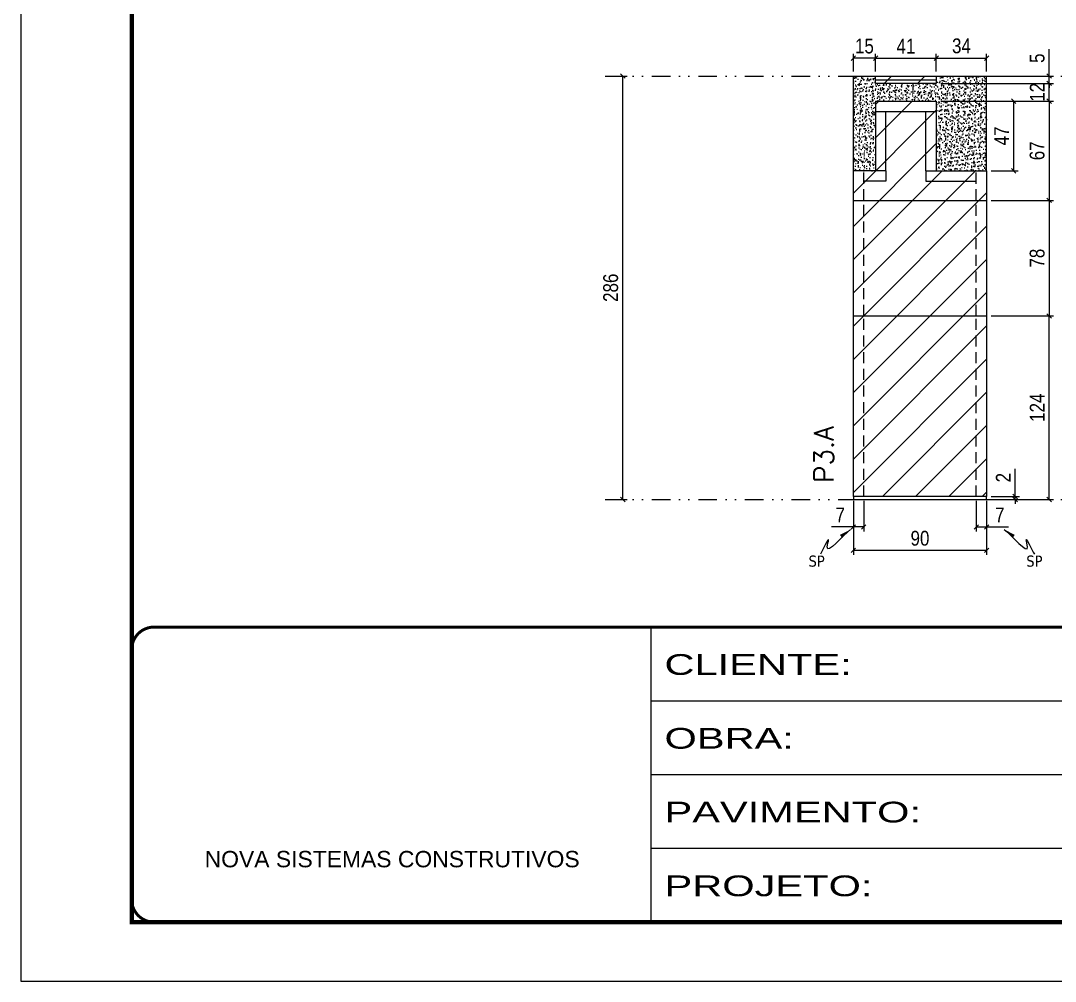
# Model space of a CAD drawing. Extents: x 808 to 7089, y -98 to 17032.
# Drawn here: x 808 to 1507, y 3348 to 3997 of the extents above; entities that cross this region are included whole.
import ezdxf

# ---------------------------------------------------------------- set-up
doc = ezdxf.new("R2010")
doc.units = 0
for name, pattern in [('CONTINUO', [0]), ('DASHED', [0.75, 0.5, -0.25]), ('DIVIDE2', [0.625, 0.25, -0.125, 0, -0.125, 0, -0.125]), ('HIDDEN', [0.375, 0.25, -0.125])]:
    doc.linetypes.add(name, pattern=pattern)
for name, color, linetype in [('COTA', 241, 'Continuous'), ('Nível', 160, 'Continuous'), ('Painéis', 200, 'Continuous'), ('SARR_2.2x7', 40, 'Continuous'), ('SARR_EDITAR', 141, 'Continuous'), ('Sarrafo de Pressão', 42, 'HIDDEN'), ('texto', 7, 'Continuous')]:
    doc.layers.add(name, color=color, linetype=linetype)
for name, color, linetype, lineweight in [('Folhas', 255, 'Continuous', 9), ('REAPROVEITAMENTO', 251, 'Continuous', 9), ('SARRAFO DE PRESSAO', 251, 'DASHED', 9), ('Texto Seção', 7, 'Continuous', 15)]:
    doc.layers.add(name, color=color, linetype=linetype, lineweight=lineweight)
doc.styles.add('ARIAL', font='arial.ttf')
doc.styles.add('COTA TECNICA', font='techl___.ttf', dxfattribs={"height": 10})
doc.styles.add('COTA TECNICA-50', font='techl___.ttf', dxfattribs={"height": 10})
doc.styles.add('REGUA-120', font='ROMANS.shx', dxfattribs={"height": 15})
doc.styles.get("Standard").update_dxf_attribs({"font": 'arial.ttf'})
doc.styles.add('Tecnologia', font='')
doc.styles.get('Tecnologia').set_extended_font_data('Forgotten Futurist')
doc.dimstyles.new('COTA PAINEL-50', dxfattribs={"dimtxt": 10, "dimasz": 3, "dimexe": 3, "dimexo": 3, "dimgap": 3, "dimtad": 1, "dimdec": 1, "dimzin": 12, "dimdsep": 46, "dimtxsty": 'COTA TECNICA-50', "dimblk1": 'OBLIQUE', "dimblk2": 'OBLIQUE', "dimsah": 1, "dimcen": 0.9, "dimclrd": 4, "dimclre": 4, "dimclrt": 240, "dimadec": 1, "dimazin": 3, "dimtfac": 1, "dimtdec": 1, "dimtmove": 0, "dimatfit": 3, "dimfxl": 1, "dimtolj": 1, "dimtzin": 12, "dimarcsym": 0})
doc.dimstyles.new('PAINEL', dxfattribs={"dimtxt": 10, "dimasz": 3, "dimexe": 3, "dimexo": 3, "dimgap": 3, "dimtad": 1, "dimdec": 1, "dimzin": 12, "dimdsep": 46, "dimtxsty": 'COTA TECNICA', "dimblk1": 'OBLIQUE', "dimblk2": 'OBLIQUE', "dimsah": 1, "dimcen": 0.9, "dimclrd": 4, "dimclre": 4, "dimclrt": 240, "dimadec": 1, "dimazin": 3, "dimtfac": 1, "dimtdec": 1, "dimtmove": 0, "dimatfit": 3, "dimfxl": 1, "dimtolj": 1, "dimtzin": 12, "dimarcsym": 0})
doc.dimstyles.get("Standard").update_dxf_attribs({"dimtxt": 0.18, "dimasz": 0.18, "dimexe": 0.18, "dimexo": 0.0625, "dimgap": 0.09, "dimtad": 0, "dimtih": 1, "dimtoh": 1, "dimdec": 4, "dimzin": 0, "dimdsep": 46, "dimtxsty": 'Standard', "dimcen": 0.09, "dimadec": 0, "dimazin": 0, "dimtfac": 1, "dimtdec": 4, "dimtofl": 0, "dimtmove": 0, "dimatfit": 3, "dimfxl": 1, "dimtolj": 1, "dimtzin": 0, "dimarcsym": 0})

# ---------------------------------------------------------------- blocks, each defined once
blk = doc.blocks.new('_Oblique')
at = {"color": 0, "linetype": 'ByBlock', "lineweight": -2}
blk.add_line((-0.5, -0.5), (0.5, 0.5), dxfattribs=at)
blk = doc.blocks.new('*D1675')
at = {"layer": 'COTA', "color": 4, "lineweight": -2, "transparency": 16777216}
for p, q in [((1205.84, 3959.56), (1217.69, 3959.56)), ((1214.69, 3673.56), (1214.69, 3959.56)), ((1205.84, 3673.56), (1217.69, 3673.56))]:
    blk.add_line(p, q, dxfattribs=at)
at = {"layer": 'Defpoints', "color": 0, "transparency": 16777216}
for p in [(1202.84, 3959.56), (1214.69, 3959.56), (1202.84, 3673.56)]:
    blk.add_point(p, dxfattribs=at)
at = {"layer": 'COTA', "color": 4, "lineweight": -2, "transparency": 16777216, "xscale": 3, "yscale": 3, "zscale": 3}
for p, rotation in [((1214.69, 3959.56), 90), ((1214.69, 3673.56), 270)]:
    blk.add_blockref('_Oblique', p, dxfattribs=dict(at, rotation=rotation))
at = {"layer": 'COTA', "color": 240, "transparency": 16777216, "insert": (1206.56, 3816.56), "char_height": 10, "attachment_point": 5, "rotation": 90, "style": 'COTA TECNICA-50'}
blk.add_mtext('\\A1;286', dxfattribs=at)
blk = doc.blocks.new('*D452')
at = {"layer": 'COTA', "color": 4, "lineweight": -2, "transparency": 16777216}
for p, q in [((1370.35, 3672.56), (1370.35, 3636.2)), ((1460.35, 3672.56), (1460.35, 3636.2)), ((1460.35, 3639.2), (1370.35, 3639.2))]:
    blk.add_line(p, q, dxfattribs=at)
at = {"layer": 'Defpoints', "color": 0, "transparency": 16777216}
for p in [(1370.35, 3675.56), (1460.35, 3675.56), (1370.35, 3639.2)]:
    blk.add_point(p, dxfattribs=at)
at = {"layer": 'COTA', "color": 4, "lineweight": -2, "transparency": 16777216, "xscale": 3, "yscale": 3, "zscale": 3, "rotation": 180}
blk.add_blockref('_Oblique', (1370.35, 3639.2), dxfattribs=at)
at = {"layer": 'COTA', "color": 4, "lineweight": -2, "transparency": 16777216, "xscale": 3, "yscale": 3, "zscale": 3}
blk.add_blockref('_Oblique', (1460.35, 3639.2), dxfattribs=at)
at = {"layer": 'COTA', "color": 240, "transparency": 16777216, "insert": (1415.35, 3647.33), "char_height": 10, "attachment_point": 5, "style": 'COTA TECNICA'}
blk.add_mtext('\\A1;90', dxfattribs=at)
blk = doc.blocks.new('*D453')
at = {"layer": 'COTA', "color": 4, "lineweight": -2, "transparency": 16777216}
for p, q in [((1453.35, 3672.56), (1453.35, 3652.05)), ((1460.35, 3670.56), (1460.35, 3652.05)), ((1453.35, 3655.05), (1460.35, 3655.05)), ((1460.35, 3655.05), (1475.08, 3655.05))]:
    blk.add_line(p, q, dxfattribs=at)
at = {"layer": 'Defpoints', "color": 0, "transparency": 16777216}
for p in [(1453.35, 3675.56), (1460.35, 3673.56), (1460.35, 3655.05)]:
    blk.add_point(p, dxfattribs=at)
at = {"layer": 'COTA', "color": 4, "lineweight": -2, "transparency": 16777216, "xscale": 3, "yscale": 3, "zscale": 3, "rotation": 180}
blk.add_blockref('_Oblique', (1453.35, 3655.05), dxfattribs=at)
at = {"layer": 'COTA', "color": 4, "lineweight": -2, "transparency": 16777216, "xscale": 3, "yscale": 3, "zscale": 3}
blk.add_blockref('_Oblique', (1460.35, 3655.05), dxfattribs=at)
at = {"layer": 'COTA', "color": 240, "transparency": 16777216, "insert": (1469.21, 3663.13), "char_height": 10, "attachment_point": 5, "style": 'COTA TECNICA-50'}
blk.add_mtext('\\A1;7', dxfattribs=at)
blk = doc.blocks.new('*D454')
at = {"layer": 'COTA', "color": 4, "lineweight": -2, "transparency": 16777216}
for p, q in [((1370.35, 3670.56), (1370.35, 3652.05)), ((1377.35, 3672.56), (1377.35, 3652.05)), ((1370.35, 3655.05), (1355.61, 3655.05)), ((1377.35, 3655.05), (1370.35, 3655.05))]:
    blk.add_line(p, q, dxfattribs=at)
at = {"layer": 'Defpoints', "color": 0, "transparency": 16777216}
for p in [(1377.35, 3675.56), (1370.35, 3673.56), (1370.35, 3655.05)]:
    blk.add_point(p, dxfattribs=at)
at = {"layer": 'COTA', "color": 4, "lineweight": -2, "transparency": 16777216, "xscale": 3, "yscale": 3, "zscale": 3, "rotation": 180}
blk.add_blockref('_Oblique', (1370.35, 3655.05), dxfattribs=at)
at = {"layer": 'COTA', "color": 4, "lineweight": -2, "transparency": 16777216, "xscale": 3, "yscale": 3, "zscale": 3}
blk.add_blockref('_Oblique', (1377.35, 3655.05), dxfattribs=at)
at = {"layer": 'COTA', "color": 240, "transparency": 16777216, "insert": (1361.48, 3663.13), "char_height": 10, "attachment_point": 5, "style": 'COTA TECNICA-50'}
blk.add_mtext('\\A1;7', dxfattribs=at)
blk = doc.blocks.new('*D455')
at = {"layer": 'COTA', "color": 4, "linetype": 'ByBlock', "lineweight": -2, "transparency": 16777216}
for p, q in [((1463.35, 3797.56), (1505.58, 3797.56)), ((1502.58, 3673.56), (1502.58, 3797.56)), ((1463.35, 3673.56), (1505.58, 3673.56))]:
    blk.add_line(p, q, dxfattribs=at)
at = {"layer": 'Defpoints', "color": 0, "linetype": 'ByBlock', "transparency": 16777216}
for p in [(1460.35, 3797.56), (1502.58, 3797.56), (1460.35, 3673.56)]:
    blk.add_point(p, dxfattribs=at)
at = {"layer": 'COTA', "color": 4, "linetype": 'ByBlock', "lineweight": -2, "transparency": 16777216, "xscale": 3, "yscale": 3, "zscale": 3}
for p, rotation in [((1502.58, 3797.56), 90), ((1502.58, 3673.56), 270)]:
    blk.add_blockref('_Oblique', p, dxfattribs=dict(at, rotation=rotation))
at = {"layer": 'COTA', "color": 240, "linetype": 'ByBlock', "transparency": 16777216, "insert": (1494.5, 3735.56), "char_height": 10, "attachment_point": 5, "rotation": 90, "style": 'COTA TECNICA'}
blk.add_mtext('\\A1;124', dxfattribs=at)
blk = doc.blocks.new('*D456')
at = {"layer": 'COTA', "color": 4, "lineweight": -2, "transparency": 16777216}
for p, q in [((1479.6, 3675.56), (1479.6, 3694.37)), ((1463.35, 3675.56), (1482.6, 3675.56)), ((1479.6, 3673.56), (1479.6, 3675.56)), ((1463.35, 3673.56), (1482.6, 3673.56)), ((1479.6, 3673.56), (1479.6, 3670.56))]:
    blk.add_line(p, q, dxfattribs=at)
at = {"layer": 'Defpoints', "color": 0, "transparency": 16777216}
for p in [(1460.35, 3675.56), (1460.35, 3673.56), (1479.6, 3673.56)]:
    blk.add_point(p, dxfattribs=at)
at = {"layer": 'COTA', "color": 4, "lineweight": -2, "transparency": 16777216, "xscale": 3, "yscale": 3, "zscale": 3}
for p, rotation in [((1479.6, 3675.56), 270), ((1479.6, 3673.56), 90)]:
    blk.add_blockref('_Oblique', p, dxfattribs=dict(at, rotation=rotation))
at = {"layer": 'COTA', "color": 240, "transparency": 16777216, "insert": (1471.6, 3688.31), "char_height": 10, "attachment_point": 5, "rotation": 90, "style": 'COTA TECNICA-50'}
blk.add_mtext('\\A1;2', dxfattribs=at)
blk = doc.blocks.new('*D457')
at = {"layer": 'COTA', "color": 4, "linetype": 'ByBlock', "lineweight": -2, "transparency": 16777216}
for p, q in [((1463.35, 3797.56), (1505.58, 3797.56)), ((1502.58, 3673.56), (1502.58, 3797.56)), ((1463.35, 3673.56), (1505.58, 3673.56))]:
    blk.add_line(p, q, dxfattribs=at)
at = {"layer": 'Defpoints', "color": 0, "linetype": 'ByBlock', "transparency": 16777216}
for p in [(1460.35, 3797.56), (1502.58, 3797.56), (1460.35, 3673.56)]:
    blk.add_point(p, dxfattribs=at)
at = {"layer": 'COTA', "color": 4, "linetype": 'ByBlock', "lineweight": -2, "transparency": 16777216, "xscale": 3, "yscale": 3, "zscale": 3}
for p, rotation in [((1502.58, 3797.56), 90), ((1502.58, 3673.56), 270)]:
    blk.add_blockref('_Oblique', p, dxfattribs=dict(at, rotation=rotation))
at = {"layer": 'COTA', "color": 240, "linetype": 'ByBlock', "transparency": 16777216, "insert": (1494.5, 3735.56), "char_height": 10, "attachment_point": 5, "rotation": 90, "style": 'COTA TECNICA'}
blk.add_mtext('\\A1;124', dxfattribs=at)
blk = doc.blocks.new('*D458')
at = {"layer": 'COTA', "color": 4, "lineweight": -2, "transparency": 16777216}
for p, q in [((1426.35, 3962.56), (1426.35, 3974.66)), ((1426.35, 3971.66), (1460.35, 3971.66)), ((1460.35, 3962.56), (1460.35, 3974.66))]:
    blk.add_line(p, q, dxfattribs=at)
at = {"layer": 'Defpoints', "color": 0, "transparency": 16777216}
for p in [(1460.35, 3971.66), (1426.35, 3959.56), (1460.35, 3959.56)]:
    blk.add_point(p, dxfattribs=at)
at = {"layer": 'COTA', "color": 4, "lineweight": -2, "transparency": 16777216, "xscale": 3, "yscale": 3, "zscale": 3, "rotation": 180}
blk.add_blockref('_Oblique', (1426.35, 3971.66), dxfattribs=at)
at = {"layer": 'COTA', "color": 4, "lineweight": -2, "transparency": 16777216, "xscale": 3, "yscale": 3, "zscale": 3}
blk.add_blockref('_Oblique', (1460.35, 3971.66), dxfattribs=at)
at = {"layer": 'COTA', "color": 240, "transparency": 16777216, "insert": (1443.35, 3979.88), "char_height": 10, "attachment_point": 5, "style": 'COTA TECNICA-50'}
blk.add_mtext('\\A1;34', dxfattribs=at)
blk = doc.blocks.new('*D462')
at = {"layer": 'COTA', "color": 4, "lineweight": -2, "transparency": 16777216}
for p, q in [((1429.35, 3942.56), (1505.58, 3942.56)), ((1502.58, 3942.56), (1502.58, 3875.56)), ((1463.35, 3875.56), (1505.58, 3875.56))]:
    blk.add_line(p, q, dxfattribs=at)
at = {"layer": 'Defpoints', "color": 0, "transparency": 16777216}
for p in [(1426.35, 3942.56), (1460.35, 3875.56), (1502.58, 3875.56)]:
    blk.add_point(p, dxfattribs=at)
at = {"layer": 'COTA', "color": 4, "lineweight": -2, "transparency": 16777216, "xscale": 3, "yscale": 3, "zscale": 3}
for p, rotation in [((1502.58, 3942.56), 90), ((1502.58, 3875.56), 270)]:
    blk.add_blockref('_Oblique', p, dxfattribs=dict(at, rotation=rotation))
at = {"layer": 'COTA', "color": 240, "transparency": 16777216, "insert": (1494.47, 3909.06), "char_height": 10, "attachment_point": 5, "rotation": 90, "style": 'COTA TECNICA'}
blk.add_mtext('\\A1;67', dxfattribs=at)
blk = doc.blocks.new('*D1676')
at = {"layer": 'COTA', "color": 4, "lineweight": -2, "transparency": 16777216}
for p, q in [((1463.35, 3875.56), (1505.58, 3875.56)), ((1502.58, 3875.56), (1502.58, 3797.56)), ((1463.35, 3797.56), (1505.58, 3797.56))]:
    blk.add_line(p, q, dxfattribs=at)
at = {"layer": 'Defpoints', "color": 0, "transparency": 16777216}
for p in [(1460.35, 3875.56), (1460.35, 3797.56), (1502.58, 3797.56)]:
    blk.add_point(p, dxfattribs=at)
at = {"layer": 'COTA', "color": 4, "lineweight": -2, "transparency": 16777216, "xscale": 3, "yscale": 3, "zscale": 3}
for p, rotation in [((1502.58, 3875.56), 90), ((1502.58, 3797.56), 270)]:
    blk.add_blockref('_Oblique', p, dxfattribs=dict(at, rotation=rotation))
at = {"layer": 'COTA', "color": 240, "transparency": 16777216, "insert": (1494.48, 3836.56), "char_height": 10, "attachment_point": 5, "rotation": 90, "style": 'COTA TECNICA'}
blk.add_mtext('\\A1;78', dxfattribs=at)
blk = doc.blocks.new('*D1677')
at = {"layer": 'COTA', "color": 4, "lineweight": -2, "transparency": 16777216}
for p, q in [((1429.35, 3942.56), (1481.53, 3942.56)), ((1478.53, 3942.56), (1478.53, 3895.56)), ((1463.35, 3895.56), (1481.53, 3895.56))]:
    blk.add_line(p, q, dxfattribs=at)
at = {"layer": 'Defpoints', "color": 0, "transparency": 16777216}
for p in [(1426.35, 3942.56), (1460.35, 3895.56), (1478.53, 3895.56)]:
    blk.add_point(p, dxfattribs=at)
at = {"layer": 'COTA', "color": 4, "lineweight": -2, "transparency": 16777216, "xscale": 3, "yscale": 3, "zscale": 3}
for p, rotation in [((1478.53, 3942.56), 90), ((1478.53, 3895.56), 270)]:
    blk.add_blockref('_Oblique', p, dxfattribs=dict(at, rotation=rotation))
at = {"layer": 'COTA', "color": 240, "transparency": 16777216, "insert": (1470.45, 3919.06), "char_height": 10, "attachment_point": 5, "rotation": 90, "style": 'COTA TECNICA'}
blk.add_mtext('\\A1;47', dxfattribs=at)
blk = doc.blocks.new('*D463')
at = {"layer": 'COTA', "color": 4, "lineweight": -2, "transparency": 16777216}
for p, q in [((1370.35, 3962.56), (1370.35, 3974.66)), ((1385.35, 3971.66), (1370.35, 3971.66)), ((1385.35, 3962.56), (1385.35, 3974.66))]:
    blk.add_line(p, q, dxfattribs=at)
at = {"layer": 'Defpoints', "color": 0, "transparency": 16777216}
for p in [(1370.35, 3971.66), (1370.35, 3959.56), (1385.35, 3959.56)]:
    blk.add_point(p, dxfattribs=at)
at = {"layer": 'COTA', "color": 4, "lineweight": -2, "transparency": 16777216, "xscale": 3, "yscale": 3, "zscale": 3, "rotation": 180}
blk.add_blockref('_Oblique', (1370.35, 3971.66), dxfattribs=at)
at = {"layer": 'COTA', "color": 4, "lineweight": -2, "transparency": 16777216, "xscale": 3, "yscale": 3, "zscale": 3}
blk.add_blockref('_Oblique', (1385.35, 3971.66), dxfattribs=at)
at = {"layer": 'COTA', "color": 240, "transparency": 16777216, "insert": (1377.85, 3979.77), "char_height": 10, "attachment_point": 5, "style": 'COTA TECNICA'}
blk.add_mtext('\\A1;15', dxfattribs=at)
blk = doc.blocks.new('*D1678')
at = {"layer": 'COTA', "color": 4, "lineweight": -2, "transparency": 16777216}
for p, q in [((1429.35, 3954.56), (1505.58, 3954.56)), ((1502.58, 3942.56), (1502.58, 3954.56)), ((1429.35, 3942.56), (1505.58, 3942.56))]:
    blk.add_line(p, q, dxfattribs=at)
at = {"layer": 'Defpoints', "color": 0, "transparency": 16777216}
for p in [(1426.35, 3954.56), (1502.58, 3954.56), (1426.35, 3942.56)]:
    blk.add_point(p, dxfattribs=at)
at = {"layer": 'COTA', "color": 4, "lineweight": -2, "transparency": 16777216, "xscale": 3, "yscale": 3, "zscale": 3}
for p, rotation in [((1502.58, 3954.56), 90), ((1502.58, 3942.56), 270)]:
    blk.add_blockref('_Oblique', p, dxfattribs=dict(at, rotation=rotation))
at = {"layer": 'COTA', "color": 240, "transparency": 16777216, "insert": (1494.52, 3948.56), "char_height": 10, "attachment_point": 5, "rotation": 90, "style": 'COTA TECNICA'}
blk.add_mtext('\\A1;12', dxfattribs=at)
blk = doc.blocks.new('*D1679')
at = {"layer": 'COTA', "color": 4, "lineweight": -2, "transparency": 16777216}
for p, q in [((1502.58, 3959.56), (1502.58, 3977.66)), ((1429.35, 3959.56), (1505.58, 3959.56)), ((1429.35, 3954.56), (1505.58, 3954.56)), ((1502.58, 3954.56), (1502.58, 3959.56)), ((1502.58, 3954.56), (1502.58, 3951.56))]:
    blk.add_line(p, q, dxfattribs=at)
at = {"layer": 'Defpoints', "color": 0, "transparency": 16777216}
for p in [(1426.35, 3959.56), (1426.35, 3954.56), (1502.58, 3959.56)]:
    blk.add_point(p, dxfattribs=at)
at = {"layer": 'COTA', "color": 4, "lineweight": -2, "transparency": 16777216, "xscale": 3, "yscale": 3, "zscale": 3}
for p, rotation in [((1502.58, 3959.56), 270), ((1502.58, 3954.56), 90)]:
    blk.add_blockref('_Oblique', p, dxfattribs=dict(at, rotation=rotation))
at = {"layer": 'COTA', "color": 240, "transparency": 16777216, "insert": (1494.47, 3971.61), "char_height": 10, "attachment_point": 5, "rotation": 90, "style": 'COTA TECNICA'}
blk.add_mtext('\\A1;5', dxfattribs=at)
blk = doc.blocks.new('*D1680')
at = {"layer": 'COTA', "color": 4, "lineweight": -2, "transparency": 16777216}
for p, q in [((1385.35, 3962.56), (1385.35, 3974.66)), ((1385.35, 3971.66), (1426.35, 3971.66)), ((1426.35, 3962.56), (1426.35, 3974.66))]:
    blk.add_line(p, q, dxfattribs=at)
at = {"layer": 'Defpoints', "color": 0, "transparency": 16777216}
for p in [(1426.35, 3971.66), (1385.35, 3959.56), (1426.35, 3959.56)]:
    blk.add_point(p, dxfattribs=at)
at = {"layer": 'COTA', "color": 4, "lineweight": -2, "transparency": 16777216, "xscale": 3, "yscale": 3, "zscale": 3, "rotation": 180}
blk.add_blockref('_Oblique', (1385.35, 3971.66), dxfattribs=at)
at = {"layer": 'COTA', "color": 4, "lineweight": -2, "transparency": 16777216, "xscale": 3, "yscale": 3, "zscale": 3}
blk.add_blockref('_Oblique', (1426.35, 3971.66), dxfattribs=at)
at = {"layer": 'COTA', "color": 240, "transparency": 16777216, "insert": (1405.85, 3979.73), "char_height": 10, "attachment_point": 5, "style": 'COTA TECNICA'}
blk.add_mtext('\\A1;41', dxfattribs=at)
blk = doc.blocks.new('9999999999')
at = {"color": 30, "linetype": 'CONTINUO'}
for p, q in [((98564.56, 34230.21), (98564.56, 34429.45)), ((98564.56, 34379.64), (99583.98, 34379.64)), ((98564.56, 34329.83), (99487.98, 34329.83)), ((98564.56, 34280.02), (99487.98, 34280.02))]:
    blk.add_line(p, q, dxfattribs=at)
at = {"color": 30, "linetype": 'CONTINUO', "const_width": 2}
blk.add_lwpolyline([(99583.98, 34230.21), (99583.98, 34414.45, 0.414214), (99568.98, 34429.45), (98228.98, 34429.45, 0.414214), (98213.98, 34414.45), (98213.98, 34245.21, 0.414214), (98228.98, 34230.21), (99583.98, 34230.21)], format="xyb", dxfattribs=at)
at = {"layer": 'Folhas'}
blk.add_lwpolyline([(98138.98, 34190.21), (99623.98, 34190.21), (99623.98, 35240.21), (98138.98, 35240.21)], close=True, dxfattribs=at)
at = {"layer": 'Folhas', "color": 30, "const_width": 3}
blk.add_lwpolyline([(98213.98, 34230.21), (99583.98, 34230.21), (99583.98, 35200.21), (98213.98, 35200.21)], close=True, dxfattribs=at)
at = {"color": 7, "linetype": 'Continuous', "ltscale": 5, "style": 'ARIAL'}
blk.add_text('NOVA SISTEMAS CONSTRUTIVOS', height=11.0592, dxfattribs=at).set_placement((98263.19, 34267.21))
at = {"layer": 'Folhas', "color": 7, "style": 'Tecnologia', "width": 1.5}
for s, p in [('CLIENTE:', (98573.65, 34397.17)), ('OBRA:', (98573.65, 34347.31)), ('PAVIMENTO:', (98573.65, 34297.5)), ('PROJETO:', (98573.65, 34247.69))]:
    blk.add_text(s, height=14, dxfattribs=at).set_placement(p)

msp = doc.modelspace()

# ---------------------------------------------------------------- hatches: boundary and pattern name
at = {"layer": 'COTA', "linetype": 'ByBlock'}
h = msp.add_hatch(dxfattribs=at)
h.set_pattern_fill('AR-CONC', color=256, scale=0.03)
h.set_pattern_definition([(50, (-7076.7415, -152.4276), (5.46554, -0.4781726), [0.5715, -6.2865]), (355, (-7076.7415, -152.4276), (-1.0573026, 5.7317054), [0.4572, -5.0292175]), (100.451445, (-7076.286, -152.4674), (4.4082374, 5.2535326), [0.4857003, -5.3427073]), (46.1842, (-7076.7415, -150.9036), (8.132371, -1.26127), [0.85725, -9.42975]), (96.63556, (-7076.064, -151.009), (7.122124, 7.422784), [0.728551, -8.014068]), (351.18415, (-7076.7415, -150.9036), (7.122124, 7.422784), [0.685799, -7.543792]), (21, (-7075.9795, -151.2846), (4.5484317, -3.067956), [0.5715, -6.2865]), (326, (-7075.9795, -151.2846), (1.854061, 5.525639), [0.4572, -5.0292]), (71.451445, (-7075.6005, -151.54), (6.4024926, 2.457683), [0.4857003, -5.342698]), (37.5, (-7076.7415, -152.4276), (0.0926581, 2.53665117), [0, -4.96824, 0, -5.1054, 0, -5.04825]), (7.5, (-7076.7415, -152.4276), (2.0045899, 3.00541724), [0, -2.91084, 0, -4.85394, 0, -1.92405]), (327.5, (-7078.4408, -152.4276), (4.06771786, -0.1718623), [0, -1.905, 0, -5.9436, 0, -7.8867]), (317.5, (-7079.2028, -152.4276), (4.4438754, 0.7627947), [0, -2.4765, 0, -3.94716, 0, -5.6007])])
h.paths.add_polyline_path([(1385.35, 3954.56), (1385.35, 3959.56), (1370.35, 3959.56), (1370.35, 3895.56), (1385.35, 3895.56), (1385.35, 3942.56), (1426.35, 3942.56), (1426.35, 3895.56), (1460.35, 3895.56), (1460.35, 3959.56), (1426.35, 3959.56), (1426.35, 3954.56)])
at = {"layer": 'REAPROVEITAMENTO', "linetype": 'ByBlock'}
h = msp.add_hatch(dxfattribs=at)
h.set_pattern_fill('ANSI31', color=256, scale=5, style=2)
h.set_pattern_definition([(45, (-3787.329, 3939.763), (-11.22532, 11.22532), [])])
h.paths.add_polyline_path([(1426.35, 3959.56), (1385.35, 3959.56), (1385.35, 3954.56), (1426.35, 3954.56)])
h = msp.add_hatch(dxfattribs=at)
h.set_pattern_fill('ANSI31', color=256, scale=5, style=2)
h.set_pattern_definition([(45, (-2215.829, -5340.838), (-11.22532, 11.22532), [])])
h.paths.add_polyline_path([(1385.35, 3942.56), (1385.35, 3895.56), (1370.35, 3895.56), (1370.35, 3675.56), (1460.35, 3675.56), (1460.35, 3895.56), (1426.35, 3895.56), (1426.35, 3942.56)])

# ---------------------------------------------------------------- linework, layer by layer
at = {"layer": 'COTA', "linetype": 'ByBlock'}
for p, q in [((1370.35, 3959.56), (1370.35, 3959.56)), ((1370.35, 3895.56), (1370.35, 3959.56)), ((1370.35, 3959.56), (1385.35, 3959.56)), ((1426.35, 3959.56), (1460.35, 3959.56)), ((1460.35, 3895.56), (1460.35, 3959.56)), ((1370.35, 3895.56), (1370.35, 3895.56))]:
    msp.add_line(p, q, dxfattribs=at)
at = {"layer": 'Nível', "color": 4, "linetype": 'DIVIDE2', "ltscale": 50}
for p, q in [((1202.84, 3959.56), (2253.17, 3959.56)), ((1202.84, 3673.56), (2253.17, 3673.56))]:
    msp.add_line(p, q, dxfattribs=at)
at = {"layer": 'Painéis'}
for p, q in [((1385.35, 3942.56), (1426.35, 3942.56)), ((1385.35, 3942.56), (1385.35, 3895.56)), ((1426.35, 3942.56), (1426.35, 3895.56)), ((1370.35, 3797.56), (1370.35, 3895.56)), ((1385.35, 3895.56), (1370.35, 3895.56)), ((1426.35, 3895.56), (1460.35, 3895.56)), ((1460.35, 3895.56), (1460.35, 3797.56)), ((1370.35, 3875.56), (1460.35, 3875.56))]:
    msp.add_line(p, q, dxfattribs=at)
for points in [[(1385.35, 3959.56), (1426.35, 3959.56), (1426.35, 3954.56), (1385.35, 3954.56)], [(1370.35, 3797.56), (1460.35, 3797.56), (1460.35, 3675.56), (1370.35, 3675.56)], [(1370.35, 3673.56), (1460.35, 3673.56), (1460.35, 3675.56), (1370.35, 3675.56)]]:
    msp.add_lwpolyline(points, close=True, dxfattribs=at)
at = {"layer": 'SARR_2.2x7'}
for p, q in [((1385.35, 3935.56), (1426.35, 3935.56)), ((1392.35, 3895.56), (1392.35, 3935.56)), ((1419.35, 3895.56), (1419.35, 3935.56)), ((1392.35, 3895.56), (1385.35, 3895.56)), ((1392.35, 3895.56), (1392.35, 3888.56)), ((1419.35, 3895.56), (1426.35, 3895.56)), ((1419.35, 3895.56), (1419.35, 3888.56)), ((1392.35, 3888.56), (1377.35, 3888.56)), ((1419.35, 3888.56), (1453.35, 3888.56))]:
    msp.add_line(p, q, dxfattribs=at)
at = {"layer": 'SARR_EDITAR', "linetype": 'Continuous'}
msp.add_line((1385.35, 3957.06), (1426.35, 3957.06), dxfattribs=at)
at = {"layer": 'Sarrafo de Pressão', "ltscale": 30}
for p, q in [((1377.35, 3875.56), (1377.35, 3895.56)), ((1453.35, 3875.56), (1453.35, 3895.56)), ((1377.35, 3797.56), (1377.35, 3875.56)), ((1453.35, 3797.56), (1453.35, 3875.56)), ((1377.35, 3675.56), (1377.35, 3797.56)), ((1453.35, 3675.56), (1453.35, 3797.56))]:
    msp.add_line(p, q, dxfattribs=at)

# ---------------------------------------------------------------- block references
at = {"layer": 'SARRAFO DE PRESSAO', "color": 6, "linetype": 'ByBlock'}
msp.add_blockref('9999999999', (-97330.81, -30842.05), dxfattribs=at)

# ---------------------------------------------------------------- texts
at = {"layer": 'texto', "color": 0, "char_height": 7.5, "attachment_point": 5}
for insert in [(1345.57, 3631.89), (1492.59, 3631.89)]:
    msp.add_mtext('{\\fTahoma|b0|i0|c0|p34;\\C4;SP}', dxfattribs=dict(at, insert=insert))
at = {"layer": 'Texto Seção', "insert": (1356.88, 3684.82), "char_height": 13, "width": 285.3299, "attachment_point": 7, "rotation": 90, "style": 'REGUA-120'}
msp.add_mtext('P3.A', dxfattribs=at)

# ---------------------------------------------------------------- dimensions: what is measured, and where the dimension line sits
at = {"layer": 'COTA'}
dim = msp.add_linear_dim(base=(1370.35, 3971.66), p1=(1385.35, 3959.56), p2=(1370.35, 3959.56), dimstyle='PAINEL', dxfattribs=at)
dim.commit()
dim.dimension.update_dxf_attribs({"geometry": '*D463', "text_midpoint": (1377.85, 3971.66), "dimtype": 160})
for base, p1, p2, dimstyle, picture, middle in [((1426.35, 3971.66), (1385.35, 3959.56), (1426.35, 3959.56), 'PAINEL', '*D1680', (1405.85, 3979.73)), ((1460.35, 3971.66), (1426.35, 3959.56), (1460.35, 3959.56), 'COTA PAINEL-50', '*D458', (1443.35, 3979.88)), ((1460.35, 3655.05), (1453.35, 3675.56), (1460.35, 3673.56), 'COTA PAINEL-50', '*D453', (1469.21, 3663.13))]:
    dim = msp.add_linear_dim(base=base, p1=p1, p2=p2, dimstyle=dimstyle, dxfattribs=at)
    dim.commit()
    dim.dimension.update_dxf_attribs({"geometry": picture, "text_midpoint": middle})
for base, p1, p2, angle, dimstyle, picture, middle in [((1502.58, 3959.56), (1426.35, 3954.56), (1426.35, 3959.56), 90, 'PAINEL', '*D1679', (1494.47, 3971.61)), ((1214.69, 3959.56), (1202.84, 3673.56), (1202.84, 3959.56), 90, 'COTA PAINEL-50', '*D1675', (1206.56, 3816.56)), ((1502.58, 3875.56), (1426.35, 3942.56), (1460.35, 3875.56), 90, 'PAINEL', '*D462', (1494.47, 3909.06)), ((1478.53, 3895.56), (1426.35, 3942.56), (1460.35, 3895.56), 90, 'PAINEL', '*D1677', (1470.45, 3919.06)), ((1502.58, 3797.56), (1460.35, 3875.56), (1460.35, 3797.56), 90, 'PAINEL', '*D1676', (1494.48, 3836.56)), ((1370.35, 3655.05), (1377.35, 3675.56), (1370.35, 3673.56), 180, 'COTA PAINEL-50', '*D454', (1361.48, 3663.13))]:
    dim = msp.add_linear_dim(base=base, p1=p1, p2=p2, angle=angle, dimstyle=dimstyle, dxfattribs=at)
    dim.commit()
    dim.dimension.update_dxf_attribs({"geometry": picture, "text_midpoint": middle})
for base, p1, p2, dimstyle, picture, middle in [((1502.58, 3954.56), (1426.35, 3942.56), (1426.35, 3954.56), 'PAINEL', '*D1678', (1502.58, 3948.56)), ((1479.6, 3673.56), (1460.35, 3675.56), (1460.35, 3673.56), 'COTA PAINEL-50', '*D456', (1479.6, 3688.31))]:
    dim = msp.add_linear_dim(base=base, p1=p1, p2=p2, angle=90, dimstyle=dimstyle, dxfattribs=at)
    dim.commit()
    dim.dimension.update_dxf_attribs({"geometry": picture, "text_midpoint": middle, "dimtype": 160})
at = {"layer": 'COTA', "linetype": 'ByBlock'}
for picture in ['*D455', '*D457']:
    dim = msp.add_aligned_dim(p1=(1460.35, 3673.56), p2=(1460.35, 3797.56), distance=-42.23, dimstyle='PAINEL', dxfattribs=at)
    dim.commit()
    dim.dimension.update_dxf_attribs({"geometry": picture, "text_midpoint": (1494.5, 3735.56)})
at = {"layer": 'COTA'}
dim = msp.add_linear_dim(base=(1370.35, 3639.2), p1=(1460.35, 3675.56), p2=(1370.35, 3675.56), angle=180, dimstyle='PAINEL', override={"dimarcsym": 2}, dxfattribs=at)
dim.commit()
dim.dimension.update_dxf_attribs({"geometry": '*D452', "text_midpoint": (1415.35, 3647.33)})

# ---------------------------------------------------------------- leaders
at = {"layer": 'COTA', "path_type": 1}
for points in [[(1368.52, 3653.38), (1352.73, 3641.55), (1353.66, 3646.36), (1348.1, 3636.57)], [(1472.17, 3653.38), (1487.96, 3641.55), (1487.04, 3646.36), (1492.59, 3636.57)]]:
    msp.add_leader(points, dimstyle='Standard', override={"dimasz": 8}, dxfattribs=at)

doc.saveas('drawing.dxf')
